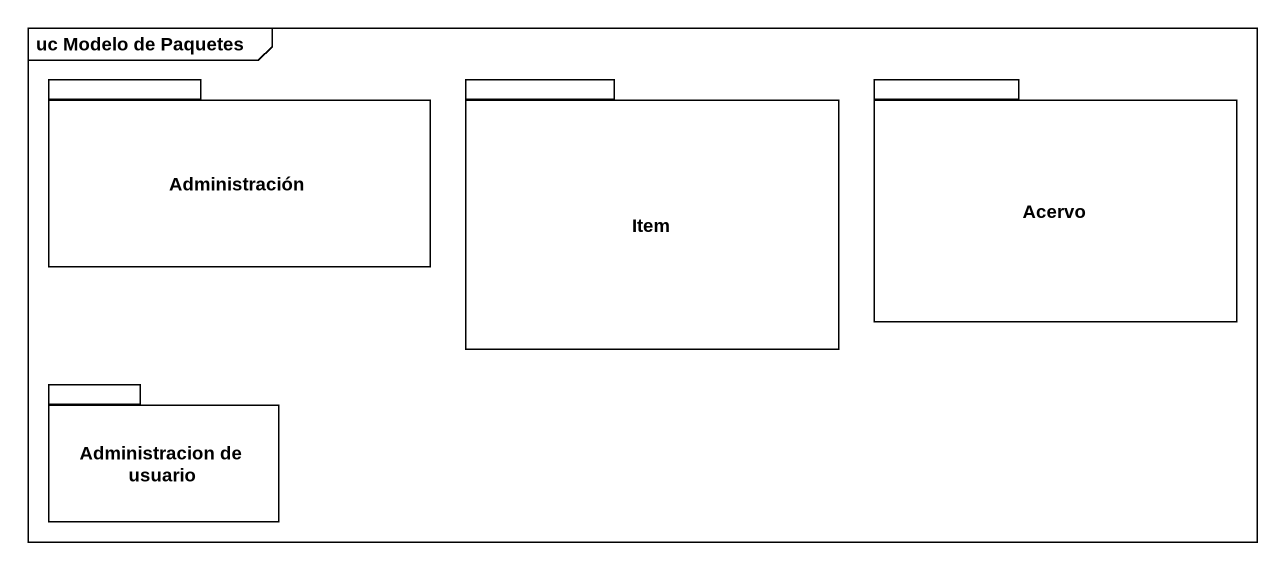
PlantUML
@startuml
mainframe uc Modelo de Paquetes
package Administración {
}
package Item {
}
package Acervo {
}
package "Administracion de usuario" as Administracion_de_usuario {
}
@enduml
